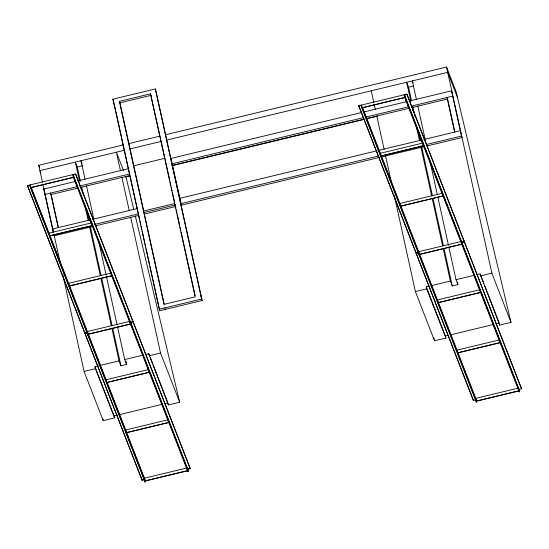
<?xml version="1.0" encoding="UTF-8"?>
<svg xmlns="http://www.w3.org/2000/svg" width="549" height="549" viewBox="0 0 549 549"><rect width="100%" height="100%" fill="white"/><g stroke="black" fill="none" stroke-linecap="round" stroke-linejoin="round"><path stroke-width="0.82" d="M112.922 99.177L155.401 88.938L202.169 300.509L159.69 310.748L112.922 99.177L115.523 109.862M150.515 93.838L195.156 296.865L164 304.372L119.366 101.339L150.515 93.838L169.826 180.539M119.366 101.339L119.943 102.821L151.092 95.313M42.506 182.337L38.759 165.304L122.983 145.011M128.823 143.605L159.677 136.166M165.517 134.759L446.536 67.047L456.116 91.656L511.009 322.373L499.686 325.104L480.087 273.896L476.765 274.692M124.156 150.33L39.933 170.622L40.859 173.004M129.989 148.923L160.843 141.484M166.683 140.077L447.709 72.365L457.283 96.974M79.55 181.307L75.33 162.092L77.244 167.013L82.906 165.647M410.872 101.469L406.644 82.261L408.559 87.181L413.418 86.008M144.84 479.195L145.423 481.85L144.998 481.953L144.504 479.696L142.095 480.272L27.45 185.555L75.59 173.958L190.235 468.674L187.827 469.251L73.271 174.939L75.68 174.356L190.235 468.674M475.818 399.857L473.41 400.441L358.765 105.724L406.905 94.119L521.55 388.836L519.141 389.419L404.586 95.101L406.994 94.524L521.55 388.836M27.539 185.953L29.948 185.377L36.159 201.339M358.854 106.122L361.263 105.538L476.738 402.019L476.312 402.122L361.757 107.803L361.263 105.538M29.948 185.377L30.442 187.634L73.765 177.197L188.321 471.516L187.895 471.618L73.346 177.3L72.756 174.637M361.757 107.803L405.087 97.358L519.642 391.677L519.217 391.78L404.661 97.461L404.078 94.805M30.922 187.683L73.401 177.444M404.716 97.612L362.244 107.844L361.599 105.037M133.949 165.743L164.769 158.318M53.349 232.783L43.742 189.089L75.433 181.458M77.931 180.854L128.802 168.598M171.329 158.352L361.455 112.538M363.96 111.934L406.486 101.689M408.991 101.085L451.518 90.832L452.095 92.314M44.915 194.415L77.231 186.626M79.729 186.022L129.701 173.978M172.173 163.746L363.733 117.589M366.231 116.985L408.71 106.753M411.208 106.149L452.685 96.15L453.261 97.633M58.18 227.622L50.577 193.049L51.153 194.524L77.8 188.101M80.298 187.497L129.44 175.659M171.919 165.421L364.31 119.064M366.807 118.46L409.286 108.228M411.784 107.625L447.6 98.998L454.84 131.925M125.392 176.943L129.564 175.941M172.928 165.496L363.891 119.476M366.389 118.872L377.232 116.264M90.66 219.792L52.512 228.988L53.088 230.463M92.328 219.394L137.298 208.558M179.777 198.319L377.17 150.755M378.831 150.357L421.309 140.119M423.807 139.515L460.288 130.731L460.865 132.206M143.893 210.953L174.706 203.528M94.545 224.459L138.739 213.808M143.632 212.628L175.433 204.969M180.436 203.761L378.899 155.937M426.436 144.483L461.455 136.049L462.032 137.525L427.005 145.965M380.958 155.93L423.43 145.698L422.847 143.035L380.375 153.274L381.013 156.081L423.492 145.842M92.177 225.68L49.698 235.912L49.197 233.654M54.255 235.782L92.616 226.538M95.121 225.934L138.478 215.489M144.318 214.083L175.172 206.644M181.012 205.237L379.476 157.419M381.143 157.014L424.507 146.562M69.181 285.967L111.653 275.735L111.07 273.073L68.598 283.311L69.236 286.118L111.715 275.879M400.496 206.136L442.974 195.897L442.391 193.241L399.912 203.473L400.55 206.28L443.029 196.048M159.114 309.265L201.593 299.033L202.169 300.509M461.16 241.471L418.688 251.71L419.326 254.516L461.805 244.278M88.012 334.348L130.484 324.116M62.744 274.37L84.079 371.419L103.233 420.637L114.563 417.906L95.409 368.688L94.97 366.691L98.285 365.895M99.945 365.49L119.037 360.892L120.952 365.812L126.62 364.447L125.886 361.112M117.541 326.95L124.698 359.526L142.96 355.128M145.451 354.53L148.772 353.728L149.699 356.109M394.244 195.369L415.394 291.581L434.554 340.799L445.877 338.067L426.724 288.856L426.285 286.859L428.776 286.255M431.267 285.658L450.352 281.061L452.273 285.981L457.935 284.615L457.386 282.111M448.856 247.119L456.02 279.695L474.281 275.296M84.079 371.419L95.409 368.688M149.211 355.725L160.534 352.993L179.695 402.211L168.365 404.942L148.772 353.728M415.394 291.581L426.724 288.856M480.526 275.886L491.856 273.162L511.009 322.373M148.621 369.539L106.142 379.771L106.781 382.584L149.259 372.346M106.726 382.433L149.204 372.201L148.765 370.204M438.04 302.602L480.519 292.363L479.936 289.707L437.457 299.939L438.102 302.746L480.574 292.514M94.97 366.691L114.123 415.909L117.438 415.113M119.092 414.715L162.133 404.339M164.618 403.741L167.925 402.945L168.365 404.942M426.285 286.859L445.438 336.077L447.922 335.48M450.406 334.876L493.448 324.507M495.932 323.91L499.247 323.114L484.726 285.803M499.473 339.906L456.994 350.138L457.64 352.945L500.118 342.713L499.617 340.572M126.263 432.633L168.742 422.401L168.159 419.738L125.68 429.977L126.325 432.784L168.797 422.545M457.585 352.801L500.057 342.562M27.45 185.555L142.006 479.874L143.419 479.531M187.312 468.956L190.146 468.276M145.094 481.013L187.573 470.781M476.415 401.182L518.887 390.943M413.129 83.002L412.306 80.895L416.348 99.273M480.087 273.896L481.322 277.067M481.94 278.659L483.793 283.421M405.629 98.793L407.18 102.787M407.804 104.379L409.979 109.972M410.597 111.564L412.155 115.558M413.397 118.749L414.323 121.144M415.566 124.335L416.499 126.73M418.365 131.52L420.225 136.31M422.092 141.093L423.025 143.488M424.885 148.278L426.443 152.272M427.06 153.864L428.618 157.858M429.86 161.049L430.793 163.444M432.036 166.635L433.895 171.425M434.829 173.82L437.937 181.801M438.555 183.393L440.113 187.387M441.355 190.578L442.281 192.974M443.53 196.165L445.081 200.159M446.323 203.35L447.257 205.745M449.116 210.528L450.358 213.726M451.292 216.121L452.225 218.509M452.85 220.108L454.4 224.102M455.018 225.694L457.193 231.28M457.818 232.879L459.369 236.866M462.711 245.465L464.269 249.452M465.511 252.643L467.062 256.637M467.686 258.229L469.237 262.223M470.479 265.414L471.721 268.605M473.279 272.599L476.381 280.58M477.006 282.172L478.556 286.166M479.181 287.765L480.107 290.153M481.974 294.943L483.525 298.937M484.767 302.128L485.7 304.523M486.942 307.714L487.876 310.11M489.742 314.9L491.602 319.69M493.469 324.473L495.02 328.467M496.262 331.658L497.819 335.652M498.437 337.244L499.37 339.639M501.237 344.429L502.163 346.824M503.406 350.015L504.339 352.41M506.205 357.2L509.314 365.181M509.932 366.773L511.483 370.767M512.732 373.958L514.283 377.952M514.9 379.544L516.458 383.538M456.02 279.695L457.935 284.615M362.532 107.432L400.427 204.804M401.051 206.403L419.065 252.691M419.614 254.098L457.516 351.47M458.134 353.069L476.155 399.356M400.056 204.022L400.379 204.859L400.296 204.461M457.145 350.687L457.468 351.525L457.379 351.127M358.765 105.724L473.41 400.441M156.177 92.472L156.753 93.948M170.595 156.911L181.115 203.597L180.539 202.121M200.817 295.499L201.394 296.982M123.498 170.458L116.388 152.197L120.437 170.609M164.782 307.907L165.352 309.382M82.089 163.54L80.991 160.727L85.033 179.104M150.316 357.694L152.478 363.253M153.096 364.845L167.617 402.149M124.698 359.526L126.62 364.447M38.759 165.304L39.693 167.685M43.742 189.089L44.318 190.572M31.211 187.271L87.442 331.726M87.675 332.337L106.609 381.157L106.527 380.759M107.247 382.619L144.524 478.392M145.423 481.85L30.868 187.532L30.284 184.876M36.776 202.931L47.653 230.868M48.271 232.467L64.116 273.169M64.734 274.768L75.611 302.698M76.229 304.297L83.373 322.654M83.997 324.246L87.106 332.227M87.339 332.838L91.072 342.418M91.69 344.017L99.767 364.762M100.392 366.361L107.535 384.719M108.153 386.318L119.03 414.248M119.648 415.847L130.525 443.777M131.142 445.376L135.493 456.548M136.111 458.147L144.188 478.893M30.442 187.634L144.998 481.953M125.968 176.805L133.73 209.32M135.322 215.99L179.695 402.211M519.141 389.419L519.642 391.677M518.633 389.124L519.217 391.78M446.536 67.047L491.856 273.162M451.518 90.832L461.455 136.049M499.391 323.773L499.686 325.104M447.023 97.516L454.627 132.089M464.379 241.773L464.461 242.171L462.059 242.754L462.553 245.012L462.128 245.115L461.544 242.459M463.994 240.791L464.083 241.189L461.675 241.766L462.169 244.031L418.846 254.468L418.345 252.211L415.943 252.787L415.854 252.389M461.304 242.136L461.743 244.133M417.816 105.95L425.166 139.364M429.942 161.083L437.285 194.497M437.834 197.002L448.485 245.444M408.559 87.181L411.503 100.542M412.786 106.389L414.989 116.415M418.297 131.451L420.314 140.64M421.598 146.487L432.434 195.767M432.989 198.271L443.455 245.883M444.004 248.395L452.273 285.981M412.155 107.316L412.889 110.658M416.197 125.694L419.498 140.729M420.788 146.576L431.624 195.856M432.173 198.367L442.638 245.979M443.194 248.484L450.352 281.061M475.983 400.612L476.312 402.122M406.905 94.119L406.994 94.524M404.586 95.101L405.087 97.358M445.438 336.077L445.877 338.067M419.216 253.357L419.656 255.354L419.23 255.45L418.729 253.192L416.32 253.775L416.238 253.37M433.882 337.759L434.554 340.799M371.248 90.791L373.821 102.498M374.192 104.173L375.296 109.196M376.765 115.887L384.122 149.355M385.597 156.046L391.849 184.491M155.401 88.938L201.593 299.033M170.197 182.206L170.931 185.548M171.295 187.223L172.029 190.565M172.4 192.232L174.788 203.096M175.152 204.763L175.886 208.105M176.256 209.78L176.991 213.122M177.361 214.789L179.749 225.653M180.113 227.327L180.847 230.669M181.218 232.337L195.176 295.836M119.943 102.821L164.213 304.18M115.894 111.536L139.631 219.511M140.002 221.185L140.736 224.534M141.107 226.209L141.841 229.551M142.212 231.225L144.6 242.109M144.97 243.783L145.705 247.132M146.075 248.807L149.568 264.707M149.939 266.382L159.69 310.748M187.827 469.251L188.321 471.516M187.463 469.621L187.895 471.618M121.905 177.3L129.269 210.761M130.737 217.459L160.534 352.993M133.057 321.611L133.146 322.009L130.737 322.586L131.238 324.85L130.813 324.953L130.374 322.956M132.68 320.623L132.762 321.021L130.36 321.604L130.854 323.862L87.531 334.3L87.03 332.042L84.621 332.625L84.539 332.22M130.429 323.965L129.845 321.309L87.366 331.541L87.95 334.204M86.502 185.788L93.845 219.202M98.443 240.085L106.156 275.166M106.52 276.833L116.985 324.445M77.244 167.013L80.367 181.218M81.65 187.065L83.489 195.417M86.797 210.452L89 220.472M90.283 226.318L101.119 275.605M101.668 278.11L112.14 325.722M112.689 328.227L120.952 365.812M80.84 187.154L81.389 189.659M84.697 204.695L88.183 220.561M89.652 227.245L100.302 275.694M100.858 278.199L111.323 325.811M111.872 328.316L119.037 360.892M75.59 173.958L75.68 174.356M142.006 479.874L142.095 480.272M73.271 174.939L73.765 177.197M114.123 415.909L114.563 417.906M87.751 332.522L88.334 335.185L87.909 335.288L87.415 333.023L85.006 333.607L84.917 333.209M102.732 418.352L103.233 420.637M51.153 194.524L58.393 227.451M43.062 184.848L53.589 232.742M54.097 235.047L60.349 263.493M49.437 234.094L49.527 234.492M91.532 222.873L49.053 233.105L49.636 235.768L92.115 225.529L91.532 222.873M186.928 467.974L144.456 478.206L145.039 480.869L187.518 470.63L186.928 467.974M518.249 388.136L475.77 398.375L476.354 401.031L518.832 390.799L518.249 388.136"/></g></svg>
